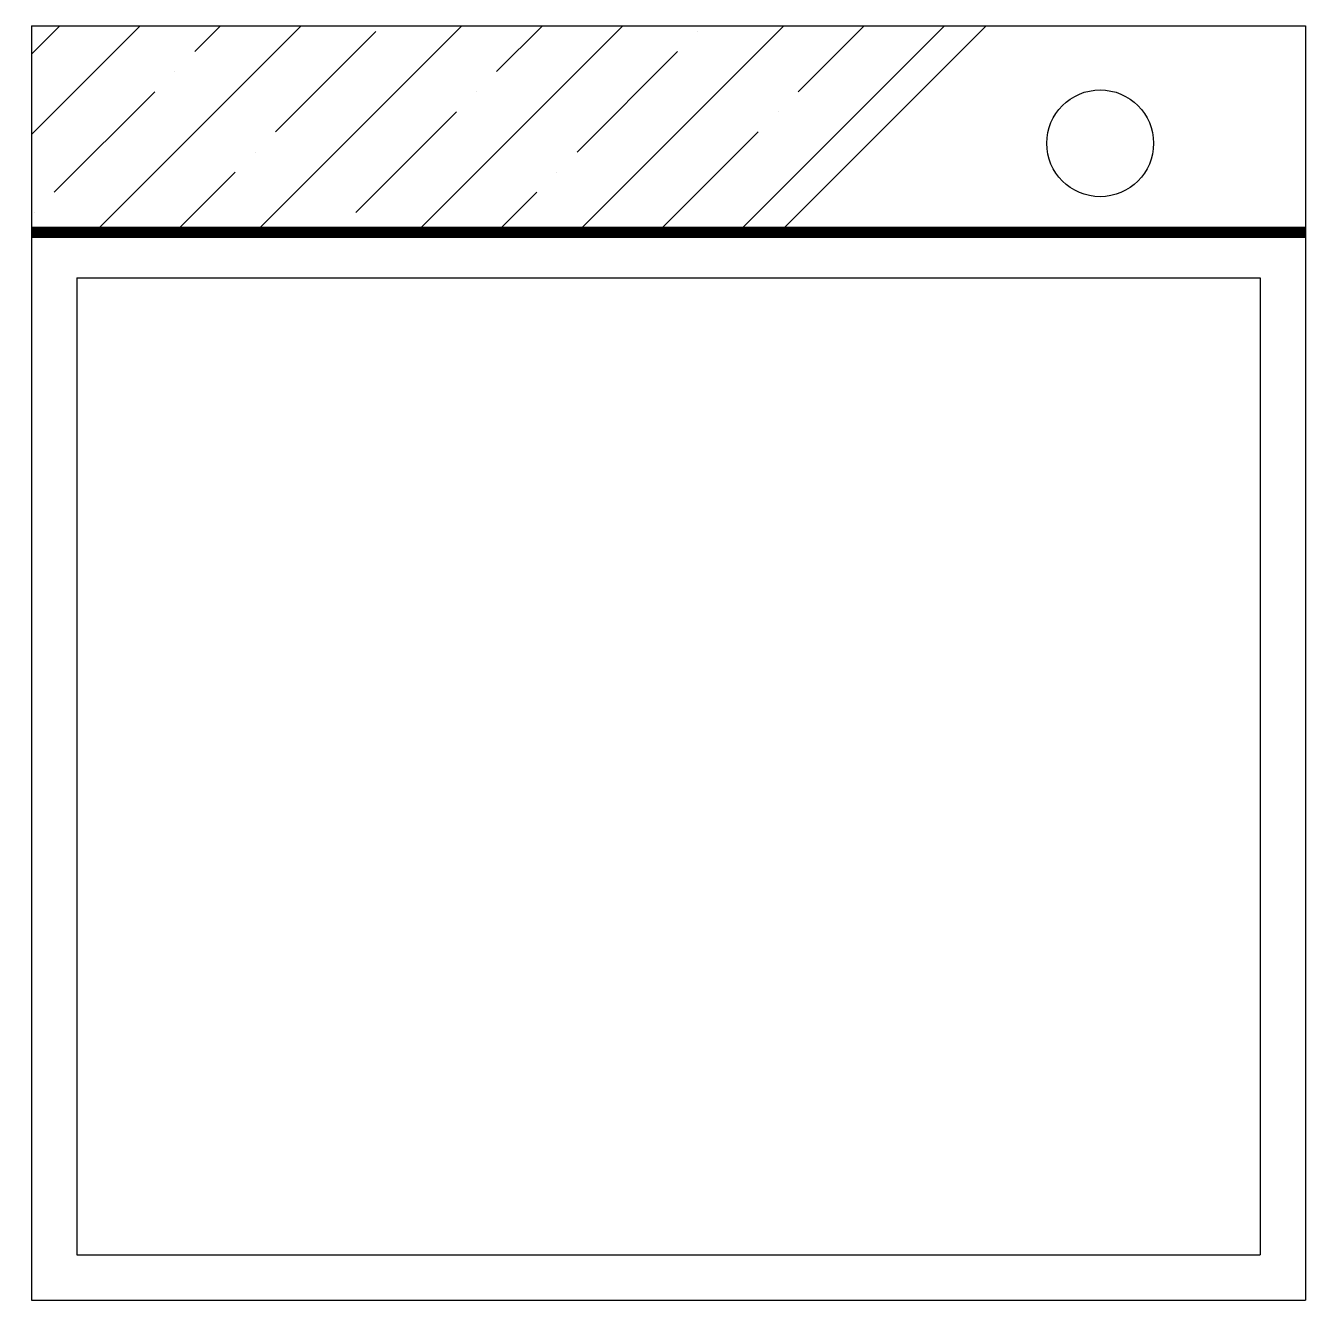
# Model space of a CAD drawing. Extents: x -0.563 to 0.003, y -0.56 to 0.
import ezdxf

# ---------------------------------------------------------------- set-up
doc = ezdxf.new("R2010")
doc.units = 0
doc.header["$MEASUREMENT"] = 0
doc.layers.get('0').update_dxf_attribs({"linetype": 'CONTINUOUS'})
doc.layers.add('MOVEIS', color=2, linetype='CONTINUOUS')

# ---------------------------------------------------------------- blocks, each defined once
blk = doc.blocks.new('*X0')
at = {"color": 0}
for p, q in [((81.28077, 89.90748), (81.32859, 89.95529)), ((81.28077, 89.94283), (81.29323, 89.95529)), ((81.30847, 89.86446), (81.3993, 89.95529)), ((81.35264, 89.94398), (81.36394, 89.95529)), ((81.37918, 89.86446), (81.47001, 89.95529)), ((81.44989, 89.86446), (81.54072, 89.95529)), ((81.48522, 89.93514), (81.50537, 89.95529)), ((81.5206, 89.86446), (81.61143, 89.95529)), ((81.59131, 89.86446), (81.68214, 89.95529)), ((81.6178, 89.9263), (81.64679, 89.95529)), ((81.38799, 89.90863), (81.43218, 89.95282)), ((81.57361, 89.95282), (81.57361, 89.95282)), ((81.52057, 89.89979), (81.56477, 89.94398)), ((81.3438, 89.93514), (81.3438, 89.93514)), ((81.29076, 89.88211), (81.33496, 89.9263)), ((81.47638, 89.9263), (81.47638, 89.9263)), ((81.42335, 89.87327), (81.46754, 89.91747)), ((81.60896, 89.91747), (81.60896, 89.91747)), ((81.55595, 89.86446), (81.60012, 89.90863)), ((81.37915, 89.89979), (81.37915, 89.89979)), ((81.34382, 89.86446), (81.37031, 89.89095)), ((81.51173, 89.89095), (81.51173, 89.89095)), ((81.48524, 89.86446), (81.5029, 89.88211)), ((81.28192, 89.87327), (81.28192, 89.87327))]:
    blk.add_line(p, q, dxfattribs=at)

msp = doc.modelspace()

# ---------------------------------------------------------------- linework, layer by layer
at = {"layer": 'MOVEIS'}
for p, q in [((-0.56, 0), (-0.56, -0.56)), ((-0.56, 0), (0, 0)), ((-0.14034, 0), (-0.23117, -0.09083)), ((0, 0), (0, -0.56)), ((-0.54, -0.1108), (-0.54, -0.54)), ((-0.54, -0.1108), (-0.02, -0.1108)), ((-0.02, -0.1108), (-0.02, -0.54)), ((-0.54, -0.54), (-0.02, -0.54)), ((-0.56, -0.56), (0, -0.56))]:
    msp.add_line(p, q, dxfattribs=at)
at = {"layer": 'MOVEIS', "const_width": 0.005}
msp.add_lwpolyline([(-0.56, -0.09083), (0, -0.09083)], dxfattribs=at)
at = {"layer": 'MOVEIS'}
msp.add_circle((-0.09029, -0.05167), 0.02346, dxfattribs=at)

# ---------------------------------------------------------------- block references
msp.add_blockref('*X0', (-81.84077, -89.95529), dxfattribs=at)

doc.saveas('drawing.dxf')
